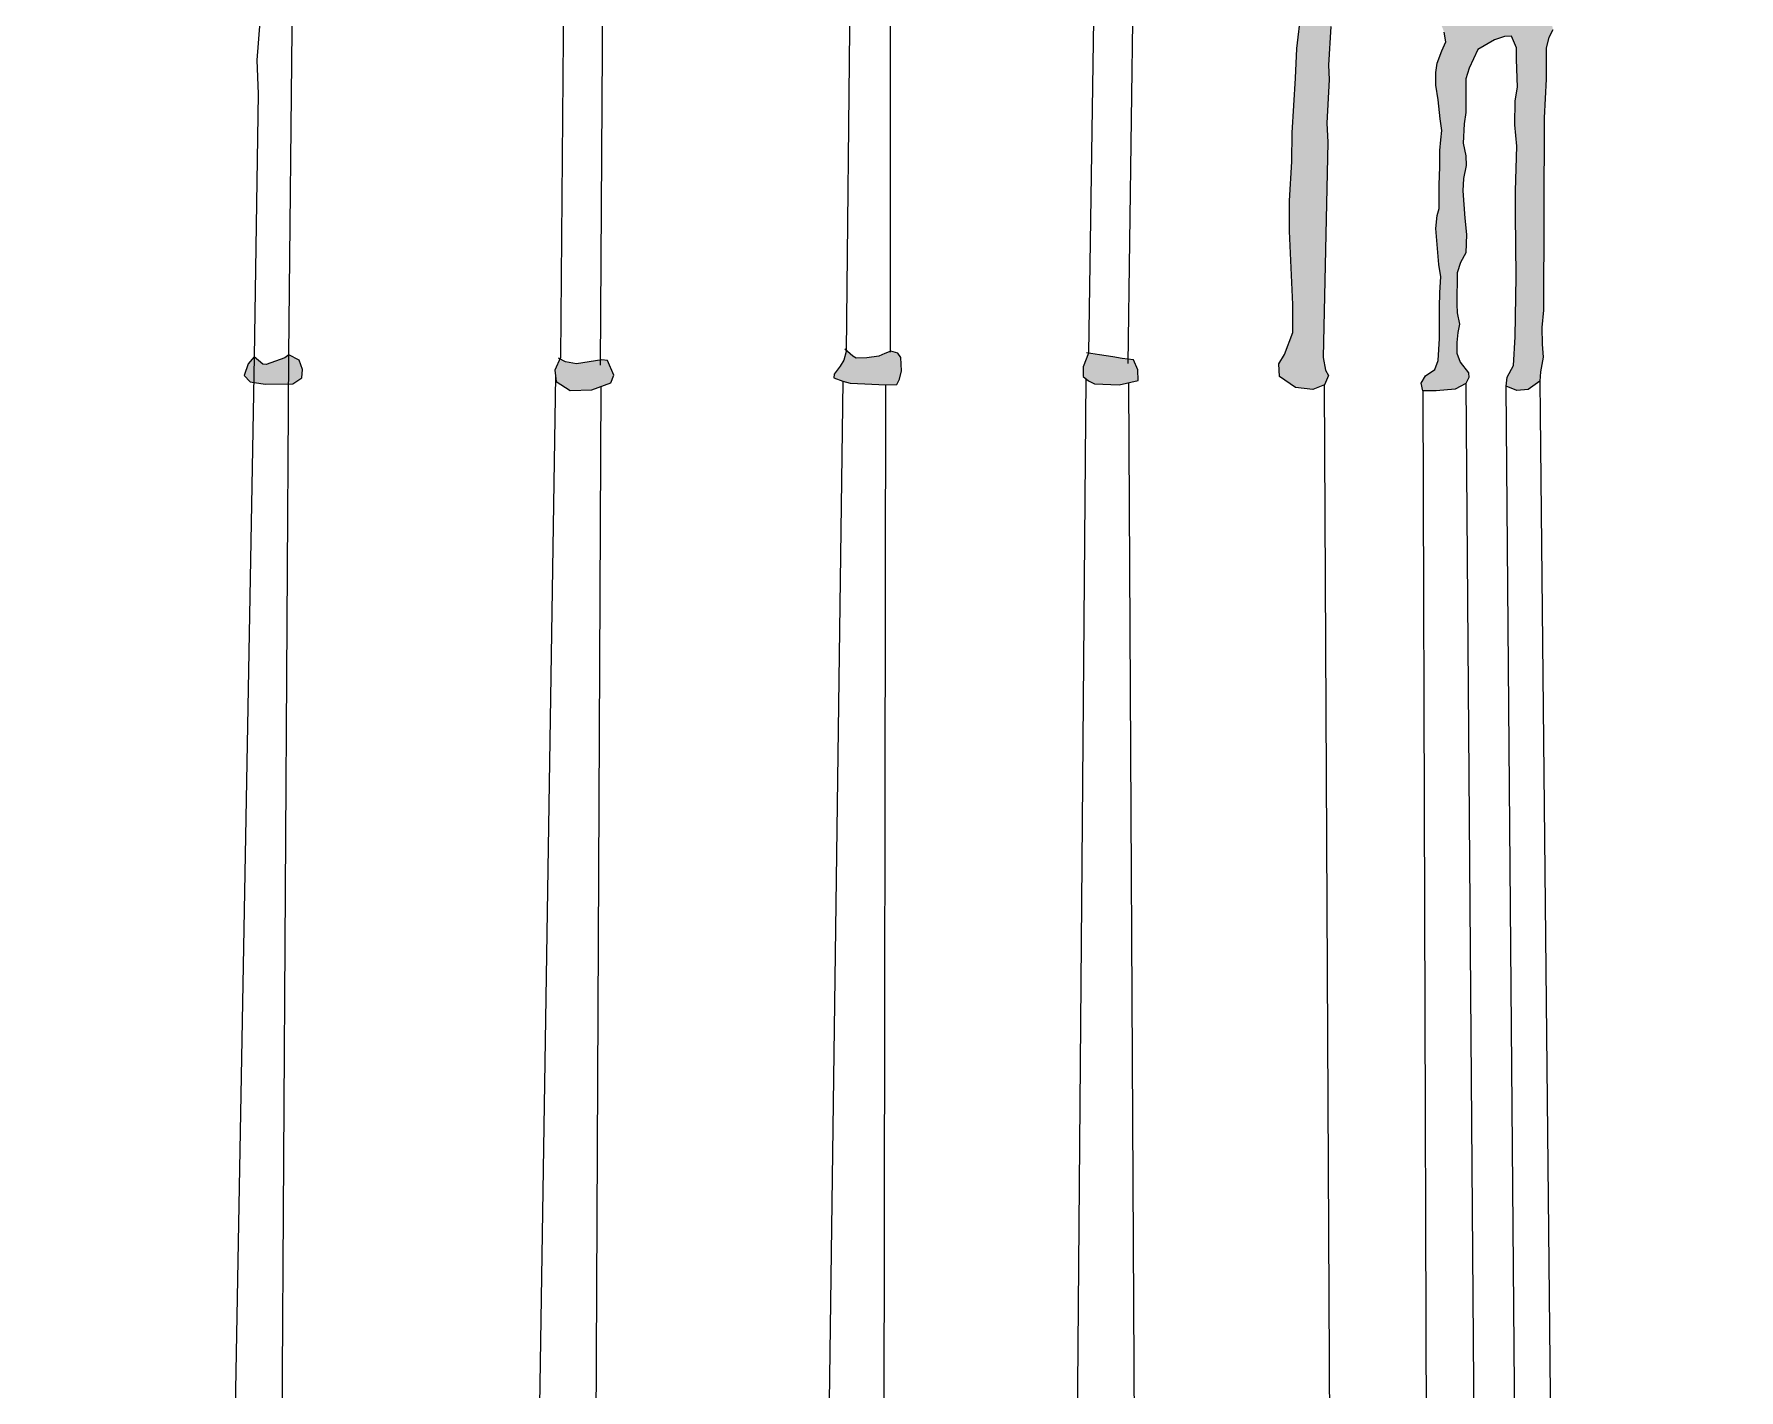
# Model space of a CAD drawing. Header units: millimetres. Extents: x 245 to 515, y 87 to 339.
# Drawn here: x 297.621 to 300.605, y 229.419 to 231.793 of the extents above; entities that cross this region are included whole.
import ezdxf

# ---------------------------------------------------------------- set-up
doc = ezdxf.new("R2010")
doc.units = ezdxf.units.MM
doc.layers.add('çziigi', color=10, linetype='Continuous')

msp = doc.modelspace()

# ---------------------------------------------------------------- hatches: boundary and pattern name
at = {"layer": 'çziigi'}
h = msp.add_hatch(color=256, dxfattribs=at)
h.dxf.hatch_style = 1
h.paths.add_polyline_path([(300.0203, 231.9414), (299.9344, 232.0025), (299.8758, 232.0545), (299.8311, 232.1028), (299.821, 232.1127), (299.8183, 232.1023), (299.8144, 232.0776), (299.8322, 232.0346), (299.8429, 231.9984), (299.8552, 231.9669), (299.8552, 231.9038), (299.8452, 231.8646), (299.8391, 231.832), (299.8314, 231.7682), (299.8291, 231.7159), (299.8229, 231.6201), (299.8222, 231.5701), (299.8183, 231.5009), (299.8183, 231.4478), (299.8245, 231.3197), (299.8245, 231.2705), (299.8099, 231.2321), (299.7999, 231.2159), (299.8007, 231.1936), (299.8291, 231.1744), (299.8592, 231.1705), (299.8799, 231.179), (299.8869, 231.1951), (299.8815, 231.2044), (299.8776, 231.2267), (299.8854, 231.604), (299.884, 231.637), (299.8878, 231.7136), (299.8864, 231.7385), (299.8907, 231.8066), (299.8936, 231.8214), (299.907, 231.8444), (299.9237, 231.863), (299.9386, 231.8778), (299.951, 231.8884), (299.9659, 231.896), (299.986, 231.897), (300.0176, 231.897), (300.0487, 231.8946), (300.0607, 231.8898), (300.0721, 231.8716), (300.0736, 231.8549), (300.0745, 231.8348), (300.0889, 231.7968), (300.0923, 231.7795), (300.0851, 231.7638), (300.077, 231.7422), (300.0746, 231.726), (300.0746, 231.704), (300.0784, 231.6781), (300.0822, 231.645), (300.0851, 231.6244), (300.0832, 231.6081), (300.0813, 231.5895), (300.0813, 231.5608), (300.0803, 231.529), (300.0803, 231.5046), (300.0803, 231.4879), (300.077, 231.4755), (300.0746, 231.4525), (300.0765, 231.4319), (300.0799, 231.3897), (300.0832, 231.3681), (300.0818, 231.3409), (300.0808, 231.3141), (300.0808, 231.2787), (300.0808, 231.26), (300.0789, 231.2218), (300.0727, 231.206), (300.0564, 231.1945), (300.0488, 231.1816), (300.0516, 231.1687), (300.0751, 231.1687), (300.1081, 231.1715), (300.1273, 231.1811), (300.1325, 231.1916), (300.1316, 231.2002), (300.1172, 231.2184), (300.1115, 231.2347), (300.1115, 231.2533), (300.1129, 231.2705), (300.1158, 231.2854), (300.1119, 231.305), (300.111, 231.3203), (300.1119, 231.375), (300.1177, 231.3932), (300.1268, 231.4099), (300.1282, 231.442), (300.1253, 231.4707), (300.1215, 231.5187), (300.1229, 231.5403), (300.1277, 231.5632), (300.1268, 231.58), (300.1225, 231.6024), (300.1244, 231.6361), (300.1273, 231.6557), (300.1273, 231.6748), (300.1273, 231.6973), (300.1273, 231.715), (300.133, 231.7337), (300.1483, 231.7662), (300.177, 231.7829), (300.1948, 231.7887), (300.2067, 231.7896), (300.2158, 231.7691), (300.2158, 231.7485), (300.2173, 231.7), (300.2134, 231.6761), (300.213, 231.634), (300.2163, 231.5972), (300.2139, 231.5185), (300.2139, 231.4774), (300.2153, 231.3686), (300.2134, 231.2629), (300.2106, 231.2131), (300.1991, 231.1926), (300.1976, 231.1768), (300.2163, 231.1691), (300.2359, 231.171), (300.2565, 231.1854), (300.2575, 231.2017), (300.2623, 231.2275), (300.2608, 231.2504), (300.2603, 231.2796), (300.2632, 231.3098), (300.2641, 231.6466), (300.2678, 231.7141), (300.2678, 231.7462), (300.2678, 231.7694), (300.2723, 231.7874), (300.2791, 231.8008), (300.2776, 231.8188), (300.2677, 231.8352), (300.2483, 231.8462), (300.197, 231.8615), (300.1545, 231.8799), (300.109, 231.8952), (300.0695, 231.9136)])
h = msp.add_hatch(color=256, dxfattribs=at)
h.dxf.hatch_style = 1
h.paths.add_polyline_path([(299.5527, 231.2054), (299.5455, 231.2227), (299.5253, 231.2248), (299.5094, 231.2277), (299.4856, 231.2313), (299.4663, 231.2344), (299.4575, 231.2104), (299.4575, 231.1938), (299.4668, 231.1859), (299.4769, 231.1809), (299.5202, 231.1787), (299.5534, 231.1866)])
h.paths.add_polyline_path([(299.1395, 231.2036), (299.1382, 231.2267), (299.1328, 231.2347), (299.1204, 231.2382), (299.1101, 231.2338), (299.0995, 231.2293), (299.0786, 231.2262), (299.0599, 231.2258), (299.0541, 231.2289), (299.0423, 231.2395), (299.0423, 231.2374), (299.0385, 231.2222), (299.0318, 231.2116), (299.0216, 231.1978), (299.0207, 231.1915), (299.0363, 231.1853), (299.0496, 231.1818), (299.075, 231.1809), (299.1119, 231.1787), (299.1311, 231.1795), (299.136, 231.1889)])
h.paths.add_polyline_path([(298.6249, 231.2214), (298.6148, 231.2225), (298.5703, 231.2158), (298.5514, 231.2191), (298.5414, 231.2246), (298.5324, 231.2047), (298.5347, 231.1846), (298.5592, 231.1691), (298.597, 231.1702), (298.6304, 231.1824), (298.636, 231.1958)])
h.paths.add_polyline_path([(298.0911, 231.2057), (298.0848, 231.2222), (298.0669, 231.2312), (298.06, 231.2264), (298.0275, 231.2147), (298.0213, 231.2153), (298.0061, 231.2278), (297.9958, 231.216), (297.9889, 231.1953), (297.9992, 231.1843), (298.0255, 231.1802), (298.0738, 231.1808), (298.0897, 231.1912)])

# ---------------------------------------------------------------- linework, layer by layer
for p, q in [((299.4806, 232.1657), (299.4664, 231.2346)), ((298.0669, 231.2312), (298.0759, 232.0958)), ((299.0513, 232.0955), (299.0423, 231.2374)), ((299.1199, 231.236), (299.1201, 232.1121)), ((298.5496, 232.0693), (298.5425, 231.2269)), ((298.6126, 231.2136), (298.6182, 232.0934)), ((299.5361, 231.2162), (299.5471, 232.0364)), ((299.8314, 231.7682), (299.8391, 231.832)), ((298.0159, 231.8147), (298.0111, 231.7474)), ((299.8907, 231.8066), (299.8864, 231.7385)), ((300.0923, 231.7795), (300.0889, 231.7968)), ((300.2791, 231.8008), (300.2723, 231.7874)), ((299.8291, 231.7159), (299.8314, 231.7682)), ((300.0851, 231.7638), (300.0923, 231.7795)), ((300.1483, 231.7662), (300.133, 231.7337)), ((300.177, 231.7829), (300.1483, 231.7662)), ((300.1948, 231.7887), (300.177, 231.7829)), ((300.2067, 231.7896), (300.1948, 231.7887)), ((300.2158, 231.7691), (300.2067, 231.7896)), ((300.2158, 231.7485), (300.2158, 231.7691)), ((300.2723, 231.7874), (300.2678, 231.7694)), ((300.2678, 231.7694), (300.2678, 231.7462)), ((298.0111, 231.7474), (298.0132, 231.6884)), ((299.8864, 231.7385), (299.8878, 231.7136)), ((300.0746, 231.726), (300.077, 231.7422)), ((300.077, 231.7422), (300.0851, 231.7638)), ((300.2173, 231.7), (300.2158, 231.7485)), ((300.2678, 231.7462), (300.2678, 231.7141)), ((299.8229, 231.6201), (299.8291, 231.7159)), ((299.8878, 231.7136), (299.884, 231.637)), ((300.0746, 231.704), (300.0746, 231.726)), ((300.133, 231.7337), (300.1273, 231.715)), ((300.1273, 231.715), (300.1273, 231.6973)), ((300.2678, 231.7141), (300.2641, 231.6466)), ((298.0132, 231.6884), (298.0061, 231.2278)), ((300.0784, 231.6781), (300.0746, 231.704)), ((300.0822, 231.645), (300.0784, 231.6781)), ((300.1273, 231.6973), (300.1273, 231.6748)), ((300.213, 231.634), (300.2134, 231.6761)), ((300.2134, 231.6761), (300.2173, 231.7)), ((300.1273, 231.6557), (300.1244, 231.6361)), ((300.1273, 231.6748), (300.1273, 231.6557)), ((300.2641, 231.6466), (300.2632, 231.3098)), ((299.8222, 231.5701), (299.8229, 231.6201)), ((299.884, 231.637), (299.8854, 231.604)), ((300.0851, 231.6244), (300.0822, 231.645)), ((300.0832, 231.6081), (300.0851, 231.6244)), ((300.1244, 231.6361), (300.1225, 231.6024)), ((300.2163, 231.5972), (300.213, 231.634)), ((299.8854, 231.604), (299.8776, 231.2267)), ((300.0813, 231.5895), (300.0832, 231.6081)), ((300.0813, 231.5608), (300.0813, 231.5895)), ((300.1225, 231.6024), (300.1268, 231.58)), ((300.2139, 231.5185), (300.2163, 231.5972)), ((299.8183, 231.5009), (299.8222, 231.5701)), ((300.0803, 231.529), (300.0813, 231.5608)), ((300.1277, 231.5632), (300.1229, 231.5403)), ((300.1268, 231.58), (300.1277, 231.5632)), ((300.0803, 231.5046), (300.0803, 231.529)), ((300.1229, 231.5403), (300.1215, 231.5187)), ((299.8183, 231.4478), (299.8183, 231.5009)), ((300.0803, 231.4879), (300.0803, 231.5046)), ((300.1215, 231.5187), (300.1253, 231.4707)), ((300.2139, 231.4774), (300.2139, 231.5185)), ((300.0746, 231.4525), (300.077, 231.4755)), ((300.077, 231.4755), (300.0803, 231.4879)), ((300.1253, 231.4707), (300.1282, 231.442)), ((300.2153, 231.3686), (300.2139, 231.4774)), ((299.8245, 231.3197), (299.8183, 231.4478)), ((300.0765, 231.4319), (300.0746, 231.4525)), ((300.1282, 231.442), (300.1268, 231.4099)), ((300.0799, 231.3897), (300.0765, 231.4319)), ((300.1268, 231.4099), (300.1177, 231.3932)), ((300.0832, 231.3681), (300.0799, 231.3897)), ((300.1177, 231.3932), (300.1119, 231.375)), ((300.0818, 231.3409), (300.0832, 231.3681)), ((300.1119, 231.375), (300.111, 231.3203)), ((300.2134, 231.2629), (300.2153, 231.3686)), ((299.8245, 231.2705), (299.8245, 231.3197)), ((300.0808, 231.3141), (300.0818, 231.3409)), ((300.111, 231.3203), (300.1119, 231.305)), ((300.0808, 231.2787), (300.0808, 231.3141)), ((300.1119, 231.305), (300.1158, 231.2854)), ((300.2632, 231.3098), (300.2603, 231.2796)), ((299.8099, 231.2321), (299.8245, 231.2705)), ((300.0789, 231.2218), (300.0808, 231.26)), ((300.0808, 231.26), (300.0808, 231.2787)), ((300.1129, 231.2705), (300.1115, 231.2533)), ((300.1158, 231.2854), (300.1129, 231.2705)), ((300.2106, 231.2131), (300.2134, 231.2629)), ((300.2603, 231.2796), (300.2608, 231.2504)), ((297.8523, 197.1271), (298.0669, 231.2312)), ((298.0669, 231.2312), (298.06, 231.2264)), ((298.0848, 231.2222), (298.0669, 231.2312)), ((299.0423, 231.2374), (299.0385, 231.2222)), ((299.0541, 231.2289), (299.0403, 231.2413)), ((299.0599, 231.2258), (299.0541, 231.2289)), ((299.0995, 231.2293), (299.0786, 231.2262)), ((299.1101, 231.2338), (299.0995, 231.2293)), ((299.1204, 231.2382), (299.1101, 231.2338)), ((299.1328, 231.2347), (299.1204, 231.2382)), ((299.1382, 231.2267), (299.1328, 231.2347)), ((299.4664, 231.2346), (299.4575, 231.2104)), ((299.4856, 231.2313), (299.4632, 231.2349)), ((299.5094, 231.2277), (299.4856, 231.2313)), ((299.7999, 231.2159), (299.8099, 231.2321)), ((300.1115, 231.2533), (300.1115, 231.2347)), ((300.1115, 231.2347), (300.1172, 231.2184)), ((300.2608, 231.2504), (300.2623, 231.2275)), ((298.0061, 231.2278), (297.3875, 197.1169)), ((297.9958, 231.216), (297.9889, 231.1953)), ((298.0061, 231.2278), (297.9958, 231.216)), ((298.0213, 231.2153), (298.0061, 231.2278)), ((298.0275, 231.2147), (298.0213, 231.2153)), ((298.06, 231.2264), (298.0275, 231.2147)), ((298.0911, 231.2057), (298.0848, 231.2222)), ((298.0897, 231.1912), (298.0911, 231.2057)), ((298.5425, 231.2269), (298.5324, 231.2047)), ((298.5324, 231.2047), (298.5347, 231.1846)), ((298.5514, 231.2191), (298.5391, 231.2258)), ((298.5703, 231.2158), (298.5514, 231.2191)), ((298.6148, 231.2225), (298.5703, 231.2158)), ((298.6249, 231.2214), (298.6148, 231.2225)), ((298.636, 231.1958), (298.6249, 231.2214)), ((299.0318, 231.2116), (299.0216, 231.1978)), ((299.0385, 231.2222), (299.0318, 231.2116)), ((299.0786, 231.2262), (299.0599, 231.2258)), ((299.136, 231.1889), (299.1395, 231.2036)), ((299.1395, 231.2036), (299.1382, 231.2267)), ((299.4575, 231.2104), (299.4575, 231.1938)), ((299.5253, 231.2248), (299.5094, 231.2277)), ((299.5455, 231.2227), (299.5253, 231.2248)), ((299.5527, 231.2054), (299.5455, 231.2227)), ((299.5534, 231.1866), (299.5527, 231.2054)), ((299.8007, 231.1936), (299.7999, 231.2159)), ((299.8776, 231.2267), (299.8815, 231.2044)), ((299.8815, 231.2044), (299.8869, 231.1951)), ((300.0564, 231.1945), (300.0727, 231.206)), ((300.0727, 231.206), (300.0789, 231.2218)), ((300.1172, 231.2184), (300.1316, 231.2002)), ((300.1316, 231.2002), (300.1325, 231.1916)), ((300.1991, 231.1926), (300.2106, 231.2131)), ((300.2575, 231.2017), (300.2565, 231.1854)), ((300.2623, 231.2275), (300.2575, 231.2017)), ((297.9889, 231.1953), (297.9992, 231.1843)), ((297.9992, 231.1843), (298.0255, 231.1802)), ((298.5336, 231.1947), (298.0047, 197.0461)), ((298.0255, 231.1802), (298.0738, 231.1808)), ((298.0738, 231.1808), (298.0897, 231.1912)), ((298.4514, 197.086), (298.6137, 231.1763)), ((298.5347, 231.1846), (298.5592, 231.1691)), ((298.5592, 231.1691), (298.597, 231.1702)), ((299.0363, 231.1853), (298.5853, 197.0942)), ((298.597, 231.1702), (298.6304, 231.1824)), ((298.6304, 231.1824), (298.636, 231.1958)), ((299.0216, 231.1978), (299.0207, 231.1915)), ((299.0207, 231.1915), (299.0363, 231.1853)), ((299.0363, 231.1853), (299.0496, 231.1818)), ((299.0496, 231.1818), (299.075, 231.1809)), ((299.0562, 197.0881), (299.1119, 231.1787)), ((299.075, 231.1809), (299.1119, 231.1787)), ((299.1119, 231.1787), (299.1311, 231.1795)), ((299.1311, 231.1795), (299.136, 231.1889)), ((299.4621, 231.1899), (299.1747, 197.1027)), ((299.4575, 231.1938), (299.4668, 231.1859)), ((299.4668, 231.1859), (299.4769, 231.1809)), ((299.4769, 231.1809), (299.5202, 231.1787)), ((299.5202, 231.1787), (299.5534, 231.1866)), ((299.5368, 231.1827), (299.7198, 197.0979)), ((299.8291, 231.1744), (299.8007, 231.1936)), ((299.8592, 231.1705), (299.8291, 231.1744)), ((299.8799, 231.179), (299.8592, 231.1705)), ((299.8869, 231.1951), (299.8799, 231.179)), ((300.0445, 197.1106), (299.8799, 231.179)), ((300.0488, 231.1816), (300.0564, 231.1945)), ((300.0516, 231.1687), (300.0488, 231.1816)), ((300.0516, 231.1687), (300.1688, 197.1928)), ((300.0751, 231.1687), (300.0516, 231.1687)), ((300.1081, 231.1715), (300.0751, 231.1687)), ((300.1273, 231.1811), (300.1081, 231.1715)), ((300.1325, 231.1916), (300.1273, 231.1811)), ((300.1273, 231.1811), (300.3789, 197.137)), ((300.1976, 231.1768), (300.1991, 231.1926)), ((300.4811, 197.1736), (300.1976, 231.1768)), ((300.2163, 231.1691), (300.1976, 231.1768)), ((300.2359, 231.171), (300.2163, 231.1691)), ((300.2565, 231.1854), (300.2359, 231.171)), ((300.2565, 231.1854), (300.605, 197.1576))]:
    msp.add_line(p, q, dxfattribs=at)

doc.saveas('drawing.dxf')
